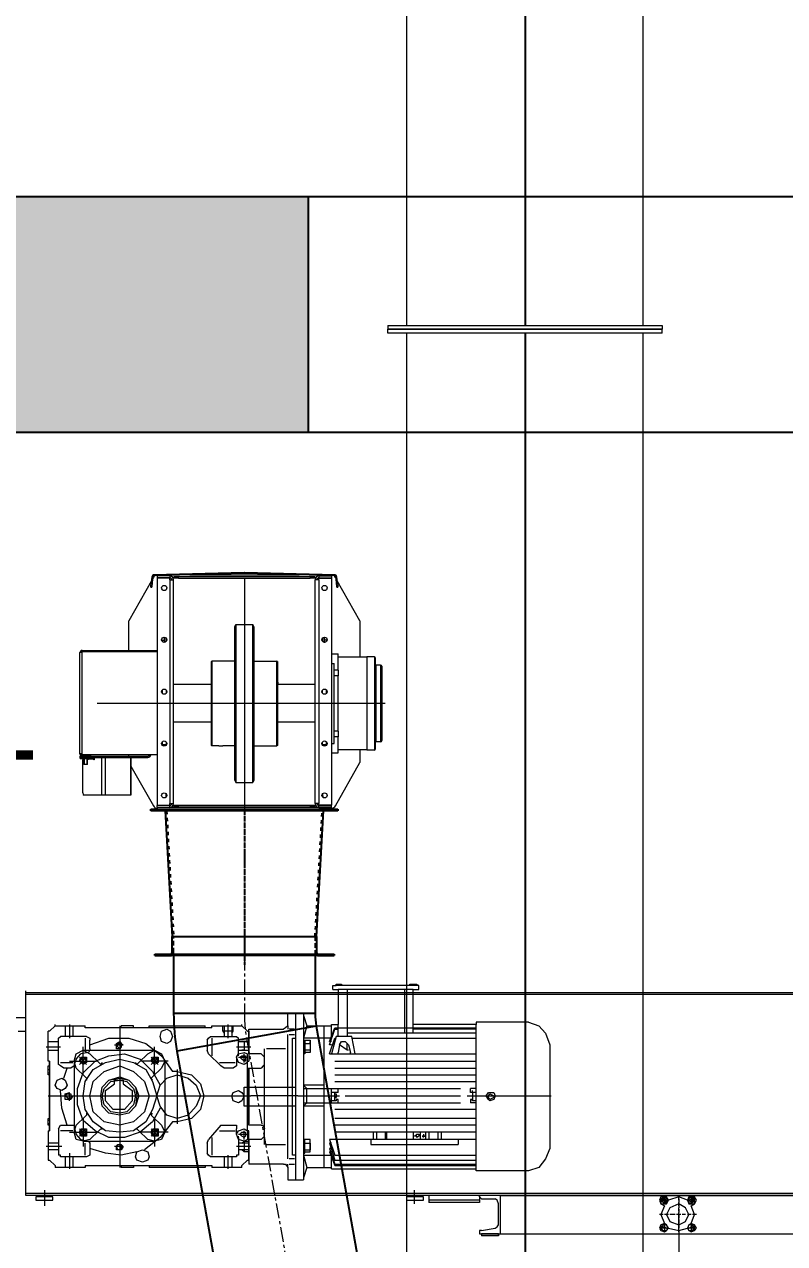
# Model space of a CAD drawing. Header units: millimetres. Extents: x 3220 to 226993, y 817 to 176024.
# Drawn here: x 121603 to 123214, y 133722 to 136309 of the extents above; entities that cross this region are included whole.
import ezdxf

# ---------------------------------------------------------------- set-up
doc = ezdxf.new("R2010")
doc.units = ezdxf.units.MM
for name, pattern in [('AXES', [50.8, 31.75, -6.35, 6.35, -6.35]), ('DASHED', [15, 7, -8]), ('DOT_CENTER', [14, 12, -1, 0, -1]), ('LONG_DASHED', [15, 10, -5])]:
    doc.linetypes.add(name, pattern=pattern)
doc.layers.add('1', color=7, linetype='Continuous')
doc.layers.add('Repère', color=76, linetype='Continuous')
doc.layers.add('Axe', color=1, linetype='AXES', lineweight=9)
doc.layers.add('Gewinde(DIN)', color=160, linetype='Continuous', lineweight=25)
doc.layers.add('Sichtbare Kanten(DIN)', color=7, linetype='Continuous', lineweight=50, true_color=0x3f3f3f)
doc.layers.add('Sichtbare tangentiale Kanten(DIN)', color=7, linetype='Continuous', lineweight=50, true_color=0x3f3f3f)
doc.styles.get("Standard").update_dxf_attribs({"font": 'arial.ttf'})

# ---------------------------------------------------------------- blocks, each defined once
blk = doc.blocks.new('section 4-3')
h = blk.add_hatch()
h.set_pattern_fill('AR-CONC', color=256, scale=3)
h.paths.add_polyline_path([(-250, 0), (-1500, 0), (-1500, -500), (-250, -500)])
h.paths.add_polyline_path([(0, 0), (-250, 0), (-250, -500), (0, -500)])
h.paths.add_polyline_path([(250, 0), (0, 0), (0, -500), (250, -500)])
h.paths.add_polyline_path([(14750, 0), (14750, -500)], flags=17)
h.paths.add_polyline_path([(15000, 0), (14750, 0), (14750, -500), (15000, -500)])
h.paths.add_polyline_path([(15250, 0), (15000, 0), (15000, -500), (15250, -500)])
h.paths.add_polyline_path([(16500, 0), (15250, 0), (15250, -500), (16500, -500)])
h.paths.add_polyline_path([(9250, -500), (9250, 0), (9000, 0), (9000, -500)])
h.paths.add_polyline_path([(1800, -500), (1800, 0), (250, 0), (250, -500)])
h.paths.add_polyline_path([(12600, 0), (12600, -500), (14750, -500), (14750, 0)])
h.paths.add_polyline_path([(11400, -500), (11400, 0), (11050, 0), (11050, -500)])
h.paths.add_polyline_path([(7550, 0), (7550, -500), (9000, -500), (9000, 0)])
for p, q in [((-1500, 0), (16500, 0)), ((-1500, -500), (16500, -500))]:
    blk.add_line(p, q)
at = {"color": 5}
blk.add_lwpolyline([(1800, 0), (1800, -500)], dxfattribs=at)
blk = doc.blocks.new('ligne broyage 2')
at = {"color": 7, "linetype": 'Continuous', "lineweight": 5, "true_color": 0x000007}
for points in [[(3366.2, -3898.5), (3541.2, -3898.5), (3541.2, -3898.5)], [(3377.8, -3907.2), (3366.2, -3907.2), (3366.2, -3898.5)], [(3385, -3898.5), (3385, -3895.6), (3370.5, -3895.6), (3370.5, -3898.5)], [(3541.2, -3898.5), (3541.2, -3895.6), (3529.7, -3895.6), (3529.7, -3898.5)], [(3548.5, -3907.2), (3548.5, -3898.5), (3541.2, -3898.5)], [(-2398.4, -3914.4), (4199.4, -3914.4)], [(-2398.4, -3917.3), (4199.4, -3917.3)], [(3377.8, -3981), (3377.8, -3907.2), (3536.9, -3907.2)], [(3396.6, -3907.2), (3396.6, -3999.8)], [(3518.1, -3907.2), (3518.1, -4007)], [(3548.5, -3907.2), (3536.9, -3907.2), (3536.9, -3981)], [(4199.4, -3914.4), (4199.4, -3910.1)], [(3133.3, -3976.6), (3111.6, -3983.9), (3097.1, -3999.8), (3088.4, -4024.4)], [(3133.3, -3976.6), (3244.7, -3976.6)], [(3244.7, -3976.6), (3244.7, -3981)], [(3244.7, -4292), (3244.7, -3981), (3244.7, -3981)], [(3244.7, -3981), (3377.8, -3981)], [(3377.8, -3999.8), (3377.8, -3981)], [(3551.4, -3981), (3536.9, -3981)], [(3536.9, -4007), (3536.9, -3981)], [(3610.7, -3962.2), (3603.4, -3983.9), (3551.4, -3983.9)], [(3551.4, -3983.9), (3551.4, -3981)], [(3610.7, -3957.8), (3610.7, -3962.2)], [(3626.6, -3957.8), (3610.7, -3957.8)], [(3610.7, -3962.2), (3610.7, -4306.5)], [(3626.6, -4310.8), (3626.6, -3957.8)], [(3643.9, -3983.9), (3643.9, -3957.8), (3626.6, -3957.8)], [(3740.9, -3983.9), (3740.9, -3981)], [(3771.2, -3981), (3771.2, -4009.9)], [(4106.8, -3981), (4106.8, -4009.9)], [(4137.2, -3983.9), (4137.2, -3981)], [(4229.8, -3966.5), (4199.4, -3966.5)], [(3377.8, -3988.2), (3244.7, -3988.2)], [(3244.7, -3991.1), (3377.8, -3991.1), (3377.8, -3991.1)], [(3244.7, -3999.8), (3518.1, -3999.8)], [(3536.9, -3988.2), (3377.8, -3988.2)], [(3500.7, -4043.2), (3508, -4007), (3541.2, -4007), (3551.4, -4043.2)], [(3555.7, -4017.2), (3544.1, -3988.2), (3536.9, -3988.2)], [(3555.7, -4024.4), (3544.1, -3991.1), (3536.9, -3991.1)], [(3551.4, -4007), (3551.4, -3983.9)], [(3567.3, -3983.9), (3567.3, -4284.8)], [(3603.4, -3983.9), (3610.7, -4009.9)], [(3629.5, -3991.1), (3641, -3991.1)], [(3641, -4002.7), (3629.5, -4002.7)], [(3643.9, -3983.9), (3643.9, -3991.1)], [(3643.9, -3983.9), (3648.3, -3988.2), (3652.6, -3991.1)], [(3643.9, -4266), (3643.9, -4002.7)], [(3726.4, -3991.1), (3652.6, -3991.1)], [(3700.4, -4043.2), (3726.4, -4043.2), (3726.4, -3991.1)], [(3729.3, -3995.5), (3726.4, -3995.5)], [(3726.4, -3995.5), (3726.4, -4059.1)], [(3740.9, -3983.9), (3729.3, -3995.5)], [(3804.5, -3983.9), (3740.9, -3983.9)], [(3752.4, -4007), (3748.1, -4009.9), (3748.1, -4009.9)], [(3807.4, -4007), (3752.4, -4007)], [(3762.6, -3999.8), (3759.7, -3995.5), (3759.7, -3983.9)], [(3759.7, -3995.5), (3781.4, -3995.5), (3778.5, -3999.8)], [(3762.6, -3983.9), (3762.6, -4007)], [(3778.5, -3983.9), (3778.5, -4007)], [(3781.4, -3995.5), (3781.4, -3983.9), (3781.4, -3983.9)], [(3804.5, -3988.2), (3804.5, -3983.9)], [(3804.5, -3988.2), (3819, -3988.2)], [(3814.6, -4014.3), (3811.7, -4009.9), (3807.4, -4007)], [(3819, -3988.2), (3819, -3983.9)], [(3937.6, -3983.9), (3819, -3983.9)], [(3819, -3988.2), (4073.6, -3988.2), (4073.6, -3988.2)], [(3937.6, -3988.2), (3937.6, -3983.9)], [(3970.9, -3988.2), (3970.9, -3983.9)], [(3970.9, -3983.9), (3996.9, -3983.9)], [(3996.9, -3988.2), (3996.9, -3983.9)], [(3999.8, -3983.9), (3999.8, -4284.8)], [(4070.7, -4007), (4063.4, -4009.9), (4063.4, -4014.3)], [(4070.7, -4007), (4125.6, -4007)], [(4073.6, -3988.2), (4073.6, -3983.9)], [(4137.2, -3983.9), (4073.6, -3983.9)], [(4099.6, -3983.9), (4099.6, -4007)], [(4115.5, -3983.9), (4115.5, -4007)], [(4130, -4009.9), (4125.6, -4007), (4125.6, -4007)], [(4148.8, -3995.5), (4137.2, -3983.9)], [(4148.8, -3995.5), (4151.7, -3995.5)], [(4151.7, -4059.1), (4151.7, -3995.5)], [(4215.3, -3995.5), (4199.4, -3995.5)], [(3088.4, -4024.4), (3088.4, -4244.3)], [(3508, -4009.9), (3244.7, -4009.9)], [(3515.2, -4024.4), (3510.8, -4040.3)], [(3534, -4024.4), (3529.7, -4017.2), (3522.4, -4017.2), (3515.2, -4024.4)], [(3515.2, -4036), (3518.1, -4036), (3534, -4024.4)], [(3518.1, -4036), (3518.1, -4021.5)], [(3534, -4024.4), (3536.9, -4040.3)], [(3544.1, -4009.9), (3541.2, -4009.9)], [(3555.7, -4043.2), (3544.1, -4009.9)], [(3551.4, -4009.9), (3567.3, -4009.9)], [(3551.4, -4017.2), (3555.7, -4017.2)], [(3551.4, -4024.4), (3555.7, -4024.4)], [(3567.3, -4009.9), (3610.7, -4009.9)], [(3607.8, -4014.3), (3596.2, -4014.3), (3596.2, -4040.3), (3607.8, -4040.3)], [(3596.2, -4021.5), (3596.2, -4017.2)], [(3596.2, -4021.5), (3596.2, -4017.2), (3596.2, -4017.2)], [(3607.8, -4021.5), (3596.2, -4021.5), (3596.2, -4033.1)], [(3596.2, -4033.1), (3596.2, -4036), (3596.2, -4036)], [(3610.7, -4014.3), (3607.8, -4014.3), (3607.8, -4043.2), (3610.7, -4043.2)], [(3626.6, -4258.7), (3633.8, -4258.7), (3633.8, -4009.9), (3626.6, -4009.9)], [(3648.3, -4033.1), (3688.8, -4033.1)], [(3693.1, -4235.6), (3693.1, -4033.1)], [(3752.4, -4028.7), (3722.1, -4028.7)], [(3726.4, -4017.2), (3740.9, -4017.2), (3740.9, -4017.2)], [(3736.5, -4017.2), (3736.5, -4036), (3726.4, -4036)], [(3748.1, -4017.2), (3726.4, -4017.2)], [(3748.1, -4047.5), (3748.1, -4009.9)], [(3804.5, -4009.9), (3804.5, -4047.5)], [(3814.6, -4014.3), (3814.6, -4036)], [(4063.4, -4024.4), (4022.9, -4009.9), (3981, -4009.9), (3944.8, -4021.5), (3911.6, -4047.5), (3888.4, -4080.8)], [(3926, -4088), (3926, -4028.7)], [(3999.8, -4033.1), (4007, -4033.1), (4007, -4021.5), (3999.8, -4017.2), (3996.9, -4021.5), (3992.6, -4024.4)], [(4011.4, -4024.4), (3992.6, -4024.4)], [(3999.8, -4024.4), (3999.8, -4239.9)], [(4063.4, -4033.1), (4063.4, -4014.3)], [(4063.4, -4033.1), (4063.4, -4036), (4066.3, -4040.3)], [(4073.6, -4009.9), (4073.6, -4036)], [(4077.9, -4088), (4077.9, -4028.7)], [(4156, -4028.7), (4125.6, -4028.7)], [(4130, -4066.3), (4130, -4009.9)], [(4151.7, -4017.2), (4130, -4017.2)], [(3555.7, -4043.2), (3244.7, -4043.2)], [(3544.1, -4059.1), (3244.7, -4059.1)], [(3510.8, -4043.2), (3510.8, -4040.3)], [(3536.9, -4043.2), (3536.9, -4040.3)], [(3596.2, -4036), (3607.8, -4036), (3607.8, -4036)], [(3700.4, -4043.2), (3696, -4047.5), (3693.1, -4050.4)], [(3748.1, -4036), (3726.4, -4036)], [(3729.3, -4059.1), (3726.4, -4059.1)], [(3729.3, -4062), (3736.5, -4066.3), (3748.1, -4062), (3752.4, -4050.4), (3748.1, -4043.2), (3736.5, -4040.3), (3729.3, -4043.2)], [(3729.3, -4059.1), (3729.3, -4043.2)], [(3748.1, -4050.4), (3729.3, -4050.4)], [(3729.3, -4192.2), (3729.3, -4059.1), (3729.3, -4059.1)], [(3745.2, -4050.4), (3740.9, -4047.5), (3733.6, -4047.5), (3733.6, -4059.1), (3736.5, -4059.1)], [(3736.5, -4036), (3740.9, -4036)], [(3736.5, -4062), (3736.5, -4043.2)], [(3752.4, -4050.4), (3752.4, -4066.3)], [(3785.7, -4069.2), (3811.7, -4043.2)], [(3811.7, -4043.2), (3814.6, -4036)], [(3897.1, -4059.1), (3956.4, -4059.1)], [(3940.5, -4043.2), (3926, -4036), (3911.6, -4043.2), (3904.3, -4059.1), (3911.6, -4073.6)], [(3904.3, -4059.1), (3904.3, -4209.5)], [(3914.4, -4158.9), (3930.4, -4187.8), (3956.4, -4209.5), (3989.7, -4221.1), (4022.9, -4221.1), (4051.9, -4206.7), (4077.9, -4185), (4089.5, -4151.7), (4089.5, -4117), (4077.9, -4083.7), (4051.9, -4059.1), (4022.9, -4047.5), (3989.7, -4043.2), (3956.4, -4054.8), (3930.4, -4080.8), (3914.4, -4109.7)], [(3933.3, -4066.3), (3918.8, -4050.4)], [(3933.3, -4050.4), (3918.8, -4066.3)], [(3930.4, -4062), (3933.3, -4059.1), (3930.4, -4054.8), (3926, -4050.4), (3918.8, -4054.8), (3918.8, -4062)], [(4077.9, -4036), (3926, -4036)], [(3940.5, -4043.2), (3959.3, -4062), (3959.3, -4062)], [(4063.4, -4043.2), (4044.6, -4062), (4044.6, -4062)], [(4106.8, -4059.1), (4049, -4059.1)], [(4092.4, -4073.6), (4096.7, -4059.1), (4092.4, -4043.2), (4077.9, -4036), (4063.4, -4043.2)], [(4066.3, -4040.3), (4082.2, -4043.2)], [(4070.7, -4066.3), (4085.1, -4050.4)], [(4085.1, -4066.3), (4070.7, -4050.4)], [(4073.6, -4062), (4077.9, -4066.3), (4082.2, -4062), (4085.1, -4059.1), (4082.2, -4054.8), (4077.9, -4050.4), (4073.6, -4054.8)], [(4092.4, -4054.8), (4082.2, -4043.2), (4082.2, -4043.2)], [(4092.4, -4054.8), (4096.7, -4066.3)], [(4096.7, -4059.1), (4096.7, -4209.5)], [(4151.7, -4036), (4130, -4036)], [(4148.8, -4069.2), (4148.8, -4059.1)], [(4148.8, -4059.1), (4151.7, -4059.1)], [(4148.8, -4059.1), (4148.8, -4206.7)], [(3544.1, -4073.6), (3244.7, -4073.6)], [(3693.1, -4066.3), (3696, -4069.2), (3700.4, -4073.6)], [(3726.4, -4073.6), (3700.4, -4073.6)], [(3729.3, -4073.6), (3726.4, -4073.6)], [(3726.4, -4073.6), (3726.4, -4192.2)], [(3726.4, -4195.1), (3726.4, -4073.6)], [(3752.4, -4066.3), (3752.4, -4069.2), (3759.7, -4073.6)], [(3788.6, -4062), (3755.3, -4062)], [(3759.7, -4073.6), (3778.5, -4073.6)], [(3778.5, -4073.6), (3785.7, -4069.2)], [(3878.3, -4080.8), (3847.9, -4088), (3829.1, -4106.8), (3821.9, -4132.9), (3829.1, -4161.8), (3847.9, -4180.6), (3878.3, -4187.8)], [(3878.3, -4076.5), (3878.3, -4192.2)], [(3878.3, -4080.8), (3888.4, -4080.8)], [(3930.4, -4099.6), (3933.3, -4095.3), (3930.4, -4092.4), (3911.6, -4073.6)], [(3959.3, -4062), (3963.6, -4066.3), (3966.5, -4062)], [(4037.4, -4062), (4040.3, -4066.3), (4044.6, -4062)], [(4092.4, -4073.6), (4073.6, -4092.4), (4070.7, -4095.3), (4070.7, -4099.6)], [(4096.7, -4066.3), (4096.7, -4069.2), (4103.9, -4073.6)], [(4125.6, -4062), (4099.6, -4062)], [(4103.9, -4073.6), (4118.4, -4073.6)], [(4118.4, -4095.3), (4111.2, -4073.6), (4111.2, -4073.6)], [(4118.4, -4073.6), (4125.6, -4069.2), (4130, -4066.3)], [(4151.7, -4069.2), (4148.8, -4069.2)], [(4151.7, -4076.5), (4148.8, -4076.5)], [(4151.7, -4083.7), (4148.8, -4083.7)], [(4151.7, -4088), (4151.7, -4069.2)], [(3544.1, -4088), (3244.7, -4088)], [(3544.1, -4102.5), (3244.7, -4102.5)], [(3567.3, -4109.7), (3610.7, -4109.7)], [(3603.4, -4117), (3610.7, -4109.7)], [(3992.6, -4106.8), (3973.8, -4121.3), (3973.8, -4143), (3989.7, -4161.8), (4014.3, -4161.8), (4030.2, -4143), (4030.2, -4121.3), (4011.4, -4106.8)], [(4011.4, -4106.8), (4011.4, -4099.6), (3992.6, -4099.6), (3992.6, -4106.8)], [(4151.7, -4195.1), (4151.7, -4180.6), (4148.8, -4180.6), (4148.8, -4088), (4151.7, -4088)], [(3263.5, -4132.9), (3085.6, -4132.9)], [(3244.7, -4117), (3256.3, -4117)], [(3244.7, -4125.6), (3251.9, -4125.6), (3251.9, -4143)], [(3251.9, -4125.6), (3251.9, -4121.3)], [(3251.9, -4125.6), (3256.3, -4125.6)], [(3256.3, -4125.6), (3256.3, -4117)], [(3610.7, -4117), (3277.9, -4117)], [(3522.4, -4132.9), (3277.9, -4132.9)], [(3622.2, -4132.9), (3534, -4132.9)], [(3536.9, -4125.6), (3536.9, -4117)], [(3536.9, -4125.6), (3541.2, -4125.6), (3541.2, -4125.6)], [(3541.2, -4125.6), (3551.4, -4125.6)], [(3544.1, -4128.5), (3541.2, -4128.5), (3541.2, -4135.8)], [(3544.1, -4128.5), (3541.2, -4128.5)], [(3541.2, -4135.8), (3544.1, -4135.8)], [(3544.1, -4135.8), (3541.2, -4135.8)], [(3544.1, -4143), (3544.1, -4125.6)], [(3551.4, -4147.3), (3551.4, -4117)], [(3603.4, -4147.3), (3603.4, -4117)], [(3622.2, -4132.9), (3722.1, -4132.9), (3722.1, -4132.9)], [(3626.6, -4154.6), (3736.5, -4154.6), (3736.5, -4114.1)], [(3736.5, -4114.1), (3626.6, -4114.1)], [(4151.7, -4132.9), (3722.1, -4132.9)], [(4106.8, -4132.9), (3892.7, -4132.9)], [(4099.6, -4132.9), (4103.9, -4140.1), (4115.5, -4140.1), (4115.5, -4128.5), (4106.8, -4125.6)], [(4106.8, -4143), (4106.8, -4125.6)], [(4111.2, -4195.1), (4122.8, -4158.9), (4125.6, -4121.3)], [(3244.7, -4143), (3251.9, -4143)], [(3244.7, -4147.3), (3256.3, -4147.3)], [(3244.7, -4161.8), (3544.1, -4161.8)], [(3251.9, -4143), (3251.9, -4140.1)], [(3251.9, -4140.1), (3256.3, -4140.1)], [(3256.3, -4140.1), (3256.3, -4147.3)], [(3610.7, -4147.3), (3277.9, -4147.3)], [(3536.9, -4147.3), (3536.9, -4140.1), (3541.2, -4140.1)], [(3541.2, -4140.1), (3541.2, -4143), (3551.4, -4143)], [(3567.3, -4154.6), (3610.7, -4154.6)], [(3603.4, -4147.3), (3610.7, -4154.6)], [(3244.7, -4180.6), (3544.1, -4180.6)], [(3878.3, -4187.8), (3888.4, -4187.8)], [(3888.4, -4187.8), (3914.4, -4221.1), (3947.7, -4247.2)], [(3911.6, -4195.1), (3930.4, -4176.3), (3933.3, -4173.4), (3930.4, -4169)], [(3926, -4180.6), (3926, -4239.9)], [(4070.7, -4169), (4070.7, -4173.4), (4073.6, -4176.3), (4092.4, -4195.1)], [(4077.9, -4180.6), (4077.9, -4239.9)], [(4148.8, -4185), (4151.7, -4185)], [(3244.7, -4195.1), (3544.1, -4195.1)], [(3244.7, -4209.5), (3544.1, -4209.5)], [(3318.5, -4209.5), (3318.5, -4225.5)], [(3325.7, -4209.5), (3325.7, -4225.5)], [(3344.5, -4209.5), (3344.5, -4225.5)], [(3351.7, -4209.5), (3351.7, -4225.5)], [(3356.1, -4213.9), (3356.1, -4218.2), (3356.1, -4218.2)], [(3363.3, -4209.5), (3363.3, -4225.5)], [(3377.8, -4209.5), (3377.8, -4225.5)], [(3434.2, -4209.5), (3434.2, -4225.5)], [(3437.1, -4209.5), (3437.1, -4225.5)], [(3455.9, -4209.5), (3455.9, -4225.5)], [(3463.1, -4209.5), (3463.1, -4225.5)], [(3700.4, -4195.1), (3696, -4195.1), (3693.1, -4202.3)], [(3700.4, -4195.1), (3726.4, -4195.1)], [(3726.4, -4206.7), (3729.3, -4206.7), (3729.3, -4192.2), (3726.4, -4192.2)], [(3726.4, -4268.9), (3726.4, -4206.7)], [(3729.3, -4225.5), (3736.5, -4228.4), (3748.1, -4225.5), (3752.4, -4213.9), (3748.1, -4206.7), (3736.5, -4202.3), (3729.3, -4206.7)], [(3729.3, -4206.7), (3729.3, -4225.5)], [(3748.1, -4213.9), (3729.3, -4213.9)], [(3736.5, -4209.5), (3733.6, -4209.5), (3733.6, -4218.2), (3736.5, -4221.1), (3740.9, -4218.2), (3745.2, -4213.9)], [(3736.5, -4225.5), (3736.5, -4206.7)], [(3759.7, -4195.1), (3752.4, -4195.1), (3752.4, -4202.3)], [(3752.4, -4213.9), (3752.4, -4202.3)], [(3788.6, -4206.7), (3755.3, -4206.7)], [(3778.5, -4195.1), (3759.7, -4195.1)], [(3785.7, -4195.1), (3778.5, -4195.1)], [(3785.7, -4195.1), (3811.7, -4225.5)], [(3897.1, -4209.5), (3956.4, -4209.5)], [(3911.6, -4195.1), (3904.3, -4209.5), (3911.6, -4225.5), (3926, -4228.4), (3940.5, -4225.5)], [(3918.8, -4218.2), (3933.3, -4202.3)], [(3918.8, -4202.3), (3933.3, -4218.2)], [(3930.4, -4206.7), (3926, -4202.3), (3918.8, -4206.7), (3918.8, -4213.9), (3926, -4218.2), (3930.4, -4213.9)], [(3940.5, -4225.5), (3959.3, -4206.7), (3959.3, -4206.7)], [(3966.5, -4202.3), (3963.6, -4202.3), (3959.3, -4206.7)], [(4044.6, -4206.7), (4040.3, -4202.3), (4037.4, -4202.3)], [(4063.4, -4225.5), (4044.6, -4206.7), (4044.6, -4206.7)], [(4106.8, -4209.5), (4049, -4209.5)], [(4063.4, -4225.5), (4077.9, -4228.4), (4092.4, -4225.5), (4096.7, -4209.5), (4092.4, -4195.1)], [(4070.7, -4202.3), (4085.1, -4218.2)], [(4070.7, -4218.2), (4085.1, -4202.3)], [(4073.6, -4206.7), (4070.7, -4209.5), (4073.6, -4213.9), (4077.9, -4218.2), (4082.2, -4213.9), (4085.1, -4209.5), (4082.2, -4206.7)], [(4082.2, -4225.5), (4092.4, -4213.9), (4092.4, -4213.9)], [(4096.7, -4199.4), (4092.4, -4213.9)], [(4103.9, -4195.1), (4096.7, -4195.1), (4096.7, -4199.4)], [(4099.6, -4206.7), (4125.6, -4206.7)], [(4118.4, -4195.1), (4103.9, -4195.1)], [(4130, -4202.3), (4125.6, -4195.1), (4118.4, -4195.1)], [(4130, -4202.3), (4130, -4258.7)], [(4148.8, -4192.2), (4151.7, -4192.2)], [(4148.8, -4195.1), (4151.7, -4195.1)], [(4148.8, -4206.7), (4148.8, -4195.1)], [(4151.7, -4206.7), (4148.8, -4206.7)], [(4151.7, -4206.7), (4151.7, -4268.9)], [(3244.7, -4225.5), (3555.7, -4225.5)], [(3555.7, -4225.5), (3544.1, -4258.7), (3244.7, -4258.7)], [(3551.4, -4232.7), (3555.7, -4232.7), (3544.1, -4268.9), (3244.7, -4268.9)], [(3282.3, -4225.5), (3282.3, -4235.6)], [(3467.5, -4225.5), (3467.5, -4235.6), (3282.3, -4235.6)], [(3356.1, -4221.1), (3356.1, -4218.2), (3356.1, -4218.2)], [(3607.8, -4251.5), (3596.2, -4251.5), (3596.2, -4225.5), (3607.8, -4225.5)], [(3596.2, -4232.7), (3596.2, -4228.4), (3596.2, -4228.4)], [(3607.8, -4232.7), (3596.2, -4232.7)], [(3596.2, -4232.7), (3596.2, -4247.2), (3596.2, -4247.2)], [(3596.2, -4244.3), (3596.2, -4239.9)], [(3610.7, -4254.4), (3607.8, -4254.4), (3607.8, -4225.5), (3610.7, -4225.5)], [(3688.8, -4235.6), (3648.3, -4235.6)], [(3693.1, -4218.2), (3696, -4221.1), (3700.4, -4225.5)], [(3700.4, -4225.5), (3726.4, -4225.5), (3726.4, -4277.5)], [(3722.1, -4239.9), (3752.4, -4239.9)], [(3740.9, -4232.7), (3736.5, -4228.4), (3726.4, -4228.4)], [(3726.4, -4232.7), (3748.1, -4232.7)], [(3736.5, -4228.4), (3736.5, -4251.5), (3740.9, -4247.2)], [(3748.1, -4221.1), (3748.1, -4218.2), (3748.1, -4218.2)], [(3748.1, -4221.1), (3748.1, -4258.7)], [(3804.5, -4221.1), (3804.5, -4258.7)], [(3814.6, -4232.7), (3811.7, -4225.5)], [(3814.6, -4232.7), (3814.6, -4254.4)], [(4077.9, -4228.4), (3926, -4228.4)], [(3999.8, -4235.6), (3996.9, -4235.6), (3992.6, -4239.9), (3996.9, -4247.2), (4007, -4247.2), (4007, -4239.9)], [(3992.6, -4239.9), (4011.4, -4239.9)], [(4066.3, -4228.4), (4063.4, -4232.7), (4063.4, -4235.6)], [(4063.4, -4235.6), (4063.4, -4254.4)], [(4082.2, -4225.5), (4066.3, -4228.4)], [(4073.6, -4258.7), (4073.6, -4232.7)], [(4122.8, -4239.9), (4156, -4239.9)], [(4130, -4232.7), (4151.7, -4232.7)], [(3088.4, -4244.3), (3097.1, -4266), (3111.6, -4284.8), (3133.3, -4292)], [(3551.4, -4244.3), (3555.7, -4244.3), (3544.1, -4277.5), (3244.7, -4277.5)], [(3551.4, -4251.5), (3555.7, -4251.5), (3544.1, -4280.4), (3244.7, -4280.4)], [(3610.7, -4258.7), (3551.4, -4258.7), (3551.4, -4258.7)], [(3551.4, -4284.8), (3551.4, -4261.6)], [(3607.8, -4247.2), (3596.2, -4247.2)], [(3610.7, -4258.7), (3603.4, -4284.8), (3610.7, -4306.5)], [(3629.5, -4266), (3641, -4266)], [(3726.4, -4247.2), (3748.1, -4247.2)], [(3726.4, -4251.5), (3736.5, -4251.5), (3736.5, -4251.5)], [(3748.1, -4258.7), (3752.4, -4258.7), (3752.4, -4261.6)], [(3752.4, -4261.6), (3807.4, -4261.6)], [(3762.6, -4261.6), (3762.6, -4284.8)], [(3771.2, -4258.7), (3771.2, -4287.7)], [(3778.5, -4261.6), (3778.5, -4284.8)], [(3807.4, -4261.6), (3811.7, -4258.7), (3814.6, -4254.4)], [(3963.6, -4251.5), (3996.9, -4258.7), (4030.2, -4254.4), (4063.4, -4244.3)], [(4063.4, -4254.4), (4063.4, -4258.7), (4070.7, -4261.6)], [(4070.7, -4261.6), (4125.6, -4261.6)], [(4099.6, -4261.6), (4099.6, -4284.8)], [(4106.8, -4254.4), (4106.8, -4287.7)], [(4115.5, -4261.6), (4115.5, -4284.8)], [(4125.6, -4261.6), (4125.6, -4258.7), (4130, -4258.7)], [(4130, -4247.2), (4151.7, -4247.2)], [(3133.3, -4292), (3244.7, -4292)], [(3551.4, -4287.7), (3244.7, -4287.7), (3244.7, -4287.7)], [(3603.4, -4284.8), (3551.4, -4284.8), (3551.4, -4284.8)], [(3551.4, -4287.7), (3551.4, -4284.8)], [(3643.9, -4284.8), (3643.9, -4310.8), (3626.6, -4310.8)], [(3641, -4277.5), (3629.5, -4277.5)], [(3643.9, -4284.8), (3643.9, -4277.5)], [(3652.6, -4277.5), (3648.3, -4277.5), (3643.9, -4284.8)], [(3652.6, -4277.5), (3726.4, -4277.5)], [(3729.3, -4268.9), (3726.4, -4268.9)], [(3729.3, -4268.9), (3740.9, -4280.4)], [(3740.9, -4284.8), (3740.9, -4280.4)], [(3740.9, -4284.8), (3804.5, -4284.8)], [(3804.5, -4280.4), (3804.5, -4284.8)], [(3996.9, -4280.4), (3804.5, -4280.4), (3804.5, -4280.4)], [(3819, -4280.4), (3819, -4284.8)], [(3819, -4284.8), (3937.6, -4284.8)], [(3937.6, -4280.4), (3937.6, -4284.8)], [(3970.9, -4280.4), (3970.9, -4284.8)], [(3970.9, -4284.8), (3996.9, -4284.8)], [(3996.9, -4280.4), (3996.9, -4284.8)], [(4073.6, -4280.4), (3996.9, -4280.4)], [(4073.6, -4280.4), (4073.6, -4284.8)], [(4073.6, -4284.8), (4137.2, -4284.8)], [(4137.2, -4280.4), (4148.8, -4268.9)], [(4137.2, -4280.4), (4137.2, -4284.8)], [(4151.7, -4268.9), (4148.8, -4268.9)], [(3610.7, -4306.5), (3610.7, -4310.8)], [(3626.6, -4310.8), (3610.7, -4310.8)], [(-2398.4, -4339.7), (4199.4, -4339.7)], [(-2398.4, -4344.1), (4199.4, -4344.1)], [(3192.6, -4344.1), (2440.4, -4344.1), (2440.4, -4344.1)], [(3237.4, -4425.1), (3192.6, -4425.1), (3192.6, -4344.1)], [(3192.6, -4344.1), (3237.4, -4344.1), (3237.4, -4344.1)], [(3237.4, -4347), (3237.4, -4344.1)], [(2789, -4365.8), (2781.8, -4361.4), (2777.4, -4354.2), (2781.8, -4347), (2793.3, -4347), (2796.2, -4354.2)], [(2796.2, -4413.5), (2793.3, -4417.9), (2789, -4420.7), (2781.8, -4417.9), (2777.4, -4413.5), (2781.8, -4406.3), (2789, -4403.4), (2781.8, -4384.6), (2789, -4365.8)], [(2781.8, -4354.2), (2796.2, -4354.2)], [(2789, -4347), (2789, -4361.4)], [(2789, -4347), (2789, -4361.4)], [(2796.2, -4354.2), (2815, -4347), (2836.7, -4354.2)], [(2852.7, -4354.2), (2836.7, -4354.2), (2841.1, -4347), (2852.7, -4347), (2855.5, -4354.2), (2852.7, -4361.4), (2845.4, -4365.8)], [(2845.4, -4347), (2845.4, -4361.4)], [(2845.4, -4347), (2845.4, -4361.4)], [(2845.4, -4365.8), (2852.7, -4384.6), (2845.4, -4403.4)], [(3196.9, -4361.4), (3199.8, -4354.2), (3204.2, -4351.3)], [(3233.1, -4417.9), (3204.2, -4413.5), (3199.8, -4410.6), (3196.9, -4406.3), (3196.9, -4361.4)], [(3233.1, -4351.3), (3204.2, -4351.3)], [(3237.4, -4347), (3233.1, -4351.3), (3233.1, -4351.3)], [(3237.4, -4354.2), (3344.5, -4354.2)], [(3237.4, -4358.5), (3344.5, -4358.5)], [(2781.8, -4413.5), (2796.2, -4413.5)], [(2789, -4403.4), (2789, -4417.9)], [(2836.7, -4413.5), (2815, -4417.9), (2796.2, -4413.5)], [(2845.4, -4403.4), (2852.7, -4406.3), (2855.5, -4413.5), (2852.7, -4417.9), (2845.4, -4420.7), (2841.1, -4417.9), (2836.7, -4413.5)], [(2836.7, -4413.5), (2852.7, -4413.5)], [(2845.4, -4403.4), (2845.4, -4417.9)], [(3233.1, -4417.9), (3237.4, -4417.9), (3237.4, -4425.1)], [(3192.6, -4425.1), (2440.4, -4425.1), (2440.4, -4425.1)], [(3196.9, -4425.1), (3196.9, -4429.4), (3233.1, -4429.4)], [(3196.9, -4429.4), (3196.9, -4425.1), (3233.1, -4425.1), (3233.1, -4429.4)]]:
    blk.add_lwpolyline(points, dxfattribs=at)
at = {"color": 7, "linetype": 'Continuous', "lineweight": 15, "true_color": 0x000007}
for points in [[(4199.4, -4344.1), (4199.4, -3914.4), (4199.4, -3914.4)], [(3237.4, -4344.1), (3237.4, -4358.5)], [(3344.5, -4344.1), (3344.5, -4358.5)]]:
    blk.add_lwpolyline(points, dxfattribs=at)
at = {"color": 7, "linetype": 'Continuous', "lineweight": 5, "true_color": 0x000007}
for points in [[(3914.4, -4007), (3911.6, -3995.5), (3900, -3991.1), (3892.7, -3995.5), (3888.4, -4007), (3892.7, -4017.2), (3900, -4021.5), (3911.6, -4017.2)], [(4007, -4024.4), (4004.1, -4021.5), (3996.9, -4021.5), (3996.9, -4028.7), (3999.8, -4033.1), (4004.1, -4028.7)], [(3745.2, -4050.4), (3740.9, -4050.4), (3736.5, -4047.5), (3733.6, -4050.4), (3733.6, -4054.8), (3736.5, -4059.1), (3740.9, -4054.8)], [(3933.3, -4059.1), (3930.4, -4050.4), (3918.8, -4050.4), (3918.8, -4062), (3926, -4066.3), (3930.4, -4062)], [(3930.4, -4059.1), (3930.4, -4054.8), (3926, -4050.4), (3921.7, -4054.8), (3918.8, -4059.1), (3921.7, -4062), (3930.4, -4062)], [(4077.9, -4132.9), (4073.6, -4102.5), (4056.2, -4076.5), (4030.2, -4062), (3999.8, -4054.8), (3970.9, -4062), (3944.8, -4076.5), (3930.4, -4102.5), (3921.7, -4132.9), (3930.4, -4161.8), (3944.8, -4187.8), (3970.9, -4206.7), (3999.8, -4209.5), (4030.2, -4206.7), (4056.2, -4187.8), (4073.6, -4161.8)], [(4085.1, -4059.1), (4082.2, -4050.4), (4070.7, -4050.4), (4070.7, -4062), (4077.9, -4066.3), (4082.2, -4062)], [(4082.2, -4059.1), (4082.2, -4054.8), (4077.9, -4050.4), (4073.6, -4054.8), (4070.7, -4059.1), (4073.6, -4062), (4082.2, -4062)], [(4063.4, -4132.9), (4056.2, -4102.5), (4033.1, -4080.8), (3999.8, -4069.2), (3970.9, -4080.8), (3947.7, -4102.5), (3937.6, -4132.9), (3947.7, -4166.2), (3970.9, -4187.8), (3999.8, -4195.1), (4033.1, -4187.8), (4056.2, -4166.2)], [(3921.7, -4132.9), (3914.4, -4109.7), (3900, -4095.3), (3878.3, -4088), (3855.1, -4095.3), (3837.8, -4109.7), (3829.1, -4132.9), (3837.8, -4154.6), (3855.1, -4173.4), (3878.3, -4180.6), (3900, -4173.4), (3914.4, -4154.6)], [(4040.3, -4132.9), (4037.4, -4114.1), (4022.9, -4099.6), (3999.8, -4092.4), (3981, -4099.6), (3966.5, -4114.1), (3959.3, -4132.9), (3966.5, -4154.6), (3981, -4169), (3999.8, -4173.4), (4022.9, -4169), (4037.4, -4154.6)], [(4040.3, -4132.9), (4037.4, -4114.1), (4022.9, -4099.6), (3999.8, -4095.3), (3981, -4099.6), (3966.5, -4114.1), (3963.6, -4132.9), (3966.5, -4154.6), (3981, -4169), (3999.8, -4173.4), (4022.9, -4169), (4037.4, -4154.6)], [(4037.4, -4132.9), (4033.1, -4117), (4018.6, -4102.5), (3999.8, -4099.6), (3985.3, -4102.5), (3970.9, -4117), (3966.5, -4132.9), (3970.9, -4151.7), (3985.3, -4166.2), (3999.8, -4169), (4018.6, -4166.2), (4033.1, -4151.7)], [(4137.2, -4109.7), (4132.9, -4099.6), (4122.8, -4095.3), (4115.5, -4099.6), (4111.2, -4109.7), (4115.5, -4117), (4122.8, -4121.3), (4132.9, -4117)], [(3223, -4132.9), (3218.6, -4125.6), (3207.1, -4125.6), (3204.2, -4132.9), (3207.1, -4140.1), (3215.7, -4143), (3218.6, -4140.1)], [(3215.7, -4140.1), (3218.6, -4135.8), (3218.6, -4132.9), (3215.7, -4128.5), (3207.1, -4132.9), (3207.1, -4135.8)], [(3762.6, -4132.9), (3759.7, -4125.6), (3748.1, -4121.3), (3740.9, -4125.6), (3736.5, -4132.9), (3740.9, -4143), (3748.1, -4147.3), (3759.7, -4143)], [(4115.5, -4132.9), (4111.2, -4128.5), (4103.9, -4128.5), (4103.9, -4135.8), (4106.8, -4140.1), (4111.2, -4135.8)], [(3374.9, -4218.2), (3370.5, -4213.9), (3366.2, -4213.9), (3366.2, -4218.2), (3370.5, -4221.1), (3370.5, -4218.2)], [(3745.2, -4213.9), (3740.9, -4209.5), (3733.6, -4209.5), (3733.6, -4218.2), (3736.5, -4221.1), (3740.9, -4218.2)], [(3933.3, -4209.5), (3930.4, -4202.3), (3918.8, -4202.3), (3918.8, -4218.2), (3930.4, -4218.2)], [(3930.4, -4209.5), (3930.4, -4206.7), (3926, -4202.3), (3921.7, -4206.7), (3918.8, -4209.5), (3921.7, -4213.9), (3930.4, -4213.9)], [(4085.1, -4209.5), (4082.2, -4202.3), (4070.7, -4202.3), (4070.7, -4218.2), (4082.2, -4218.2)], [(4082.2, -4209.5), (4082.2, -4206.7), (4077.9, -4202.3), (4073.6, -4206.7), (4070.7, -4209.5), (4073.6, -4213.9), (4082.2, -4213.9)], [(3351.7, -4218.2), (3359, -4218.2)], [(4007, -4239.9), (4004.1, -4235.6), (3996.9, -4235.6), (3996.9, -4247.2), (4004.1, -4247.2)], [(3966.5, -4261.6), (3963.6, -4251.5), (3952.1, -4247.2), (3940.5, -4251.5), (3937.6, -4261.6), (3940.5, -4268.9), (3952.1, -4273.2), (3963.6, -4268.9)], [(2781.8, -4354.2), (2781.8, -4351.3), (2789, -4347), (2793.3, -4351.3), (2796.2, -4354.2), (2793.3, -4361.4), (2781.8, -4361.4), (2781.8, -4354.2), (2786.1, -4351.3), (2789, -4347), (2793.3, -4351.3), (2796.2, -4354.2), (2793.3, -4358.5), (2789, -4361.4), (2786.1, -4358.5)], [(2786.1, -4354.2), (2786.1, -4358.5), (2789, -4358.5), (2793.3, -4354.2), (2789, -4351.3), (2786.1, -4351.3)], [(2793.3, -4384.6), (2800.6, -4370.1), (2815, -4361.4), (2833.8, -4370.1), (2841.1, -4384.6), (2833.8, -4399), (2815, -4406.3), (2800.6, -4399)], [(2836.7, -4354.2), (2841.1, -4351.3), (2845.4, -4347), (2848.3, -4351.3), (2852.7, -4354.2), (2848.3, -4358.5), (2845.4, -4361.4), (2841.1, -4358.5), (2836.7, -4354.2), (2841.1, -4351.3), (2845.4, -4347), (2852.7, -4351.3), (2852.7, -4361.4), (2841.1, -4361.4)], [(2841.1, -4354.2), (2845.4, -4358.5), (2848.3, -4358.5), (2848.3, -4351.3), (2845.4, -4351.3)], [(3356.1, -4354.2), (3356.1, -4347), (3392.2, -4347), (3392.2, -4354.2)], [(4141.6, -4354.2), (4141.6, -4347), (4177.7, -4347), (4177.7, -4354.2)], [(2781.8, -4413.5), (2786.1, -4406.3), (2793.3, -4406.3), (2796.2, -4413.5), (2793.3, -4417.9), (2786.1, -4417.9), (2781.8, -4413.5), (2781.8, -4406.3), (2789, -4403.4), (2793.3, -4406.3), (2796.2, -4413.5), (2793.3, -4417.9), (2789, -4420.7), (2781.8, -4417.9)], [(2786.1, -4413.5), (2793.3, -4413.5), (2789, -4410.6), (2786.1, -4410.6)], [(2836.7, -4413.5), (2841.1, -4406.3), (2848.3, -4406.3), (2852.7, -4413.5), (2848.3, -4417.9), (2841.1, -4417.9), (2836.7, -4413.5), (2841.1, -4406.3), (2845.4, -4403.4), (2852.7, -4406.3), (2852.7, -4417.9), (2845.4, -4420.7), (2841.1, -4417.9)], [(2841.1, -4413.5), (2848.3, -4413.5), (2848.3, -4410.6), (2845.4, -4410.6)]]:
    blk.add_lwpolyline(points, close=True, dxfattribs=at)
at = {"color": 1, "linetype": 'Continuous', "lineweight": 5, "true_color": 0x000001}
for points in [[(2815, -4344.1), (2815, -4347), (2815, -4347)], [(2815, -4354.2), (2815, -4344.1), (2815, -4344.1)], [(3374.9, -4361.4), (3374.9, -4332.5)], [(4158.9, -4365.8), (4158.9, -4332.5)], [(2815, -4351.3), (2815, -4358.5), (2815, -4358.5)], [(2815, -4365.8), (2815, -4358.5), (2815, -4358.5)], [(2815, -4361.4), (2815, -4370.1), (2815, -4370.1)], [(2815, -4377.4), (2815, -4370.1), (2815, -4370.1)], [(2777.4, -4384.6), (2786.1, -4384.6), (2786.1, -4384.6)], [(2789, -4384.6), (2796.2, -4384.6), (2796.2, -4384.6)], [(2800.6, -4384.6), (2807.8, -4384.6), (2807.8, -4384.6)], [(2810.7, -4384.6), (2819.4, -4384.6), (2819.4, -4384.6)], [(2815, -4373), (2815, -4380.2), (2815, -4380.2)], [(2815, -4420.7), (2815, -4380.2), (2815, -4380.2)], [(2815, -4384.6), (2815, -4391.8), (2815, -4391.8)], [(2815, -4394.7), (2815, -4403.4), (2815, -4403.4)], [(2822.3, -4384.6), (2833.8, -4384.6), (2833.8, -4384.6)], [(2836.7, -4384.6), (2845.4, -4384.6), (2845.4, -4384.6)], [(2848.3, -4384.6), (2855.5, -4384.6), (2855.5, -4384.6)], [(2815, -4406.3), (2815, -4413.5), (2815, -4413.5)], [(2815, -4417.9), (2815, -4425.1), (2815, -4425.1)]]:
    blk.add_lwpolyline(points, dxfattribs=at)
at = {"color": 11, "linetype": 'Continuous', "lineweight": 9, "true_color": 0x00000b}
blk.add_lwpolyline([(2815, -4425.1), (2815, -4569.7), (2815, -4569.7)], dxfattribs=at)
blk = doc.blocks.new('be 500 gain 2000')
at = {"layer": 'Sichtbare Kanten(DIN)', "color": 5, "lineweight": 0}
for p, q in [((0, -291), (0, 291)), ((8, 291), (0, 291)), ((8, 291), (8, -291)), ((1992, -291), (1992, 291)), ((1992, 291), (2000, 291)), ((2000, 291), (2000, -291)), ((1992, 250.5), (8, 250.5)), ((8, 1), (1992, 1)), ((1992, 0), (8, 0)), ((1992, -250.5), (8, -250.5)), ((8, -291), (0, -291)), ((1992, -291), (2000, -291))]:
    blk.add_line(p, q, dxfattribs=at)
blk = doc.blocks.new('140')
at = {"color": 5, "lineweight": 0, "rotation": 270}
for p in [(-440, 6218.2), (-440, 4218.2)]:
    blk.add_blockref('be 500 gain 2000', p, dxfattribs=at)
blk = doc.blocks.new('612060S__445', base_point=(-505450.5, -202968.1))
at = {"layer": '1', "color": 6, "linetype": 'Continuous'}
for p, q in [((-378409.3, -147737.6), (-378409.3, -147734.6)), ((-378409.3, -147734.6), (-378013.3, -147734.6)), ((-378013.3, -147737.6), (-378409.3, -147737.6)), ((-378379.3, -147737.6), (-378364.3, -148004.6)), ((-378058.3, -148004.6), (-378043.3, -147737.6)), ((-378013.3, -147734.6), (-378013.3, -147737.6)), ((-378364.3, -148038.6), (-378364.3, -148004.6)), ((-378361.3, -148004.6), (-378364.3, -148004.6)), ((-378361.3, -148004.6), (-378061.3, -148004.6)), ((-378058.3, -148004.6), (-378061.3, -148004.6)), ((-378058.3, -148004.6), (-378058.3, -148038.6)), ((-378401.3, -148041.6), (-378367.3, -148041.6)), ((-378401.3, -148044.6), (-378401.3, -148041.6)), ((-378401.3, -148044.6), (-378367.3, -148044.6)), ((-378367.3, -148041.6), (-378021.3, -148041.6)), ((-378211.3, -148044.6), (-378367.3, -148044.6)), ((-378055.3, -148044.6), (-378211.3, -148044.6)), ((-378055.3, -148044.6), (-378021.3, -148044.6)), ((-378021.3, -148041.6), (-378021.3, -148044.6))]:
    blk.add_line(p, q, dxfattribs=at)
at = {"layer": '1', "color": 3, "linetype": 'DASHED'}
for p, q in [((-378376.3, -147737.6), (-378376.3, -147734.6)), ((-378376.3, -147737.6), (-378361.3, -148004.6)), ((-378061.3, -148004.6), (-378046.3, -147737.6)), ((-378046.3, -147737.6), (-378046.3, -147734.6))]:
    blk.add_line(p, q, dxfattribs=at)
at = {"layer": '1', "color": 3, "linetype": 'DOT_CENTER'}
for p, q in [((-378211.3, -147734.6), (-378211.3, -148064.6)), ((-378211.3, -147999.4), (-378211.3, -148044.6))]:
    blk.add_line(p, q, dxfattribs=at)
at = {"layer": '1', "color": 3, "linetype": 'LONG_DASHED'}
for p, q in [((-378361.3, -148038.6), (-378361.3, -148003.4)), ((-378061.3, -148003.4), (-378061.3, -148038.6))]:
    blk.add_line(p, q, dxfattribs=at)
at = {"layer": '1', "color": 6, "linetype": 'Continuous'}
for centre, start, end in [((-378367.3, -148038.6), 270, 0), ((-378055.3, -148038.6), 180, 270)]:
    blk.add_arc(centre, 3, start, end, dxfattribs=at)
at = {"layer": '1', "color": 3, "linetype": 'LONG_DASHED'}
for centre, start, end in [((-378367.3, -148038.6), 270, 0), ((-378055.3, -148038.6), 180, 270)]:
    blk.add_arc(centre, 6, start, end, dxfattribs=at)
blk = doc.blocks.new('TKF 300 tondeur R')
at = {"color": 1, "lineweight": 0}
for p, q in [((0, 265.5), (0, -224.5)), ((298.6, 0), (-311.9, 0))]:
    blk.add_line(p, q, dxfattribs=at)
at = {"layer": 'Gewinde(DIN)', "color": 5, "lineweight": 0}
for p, q in [((-339.8, -116.5), (-339.8, -129.5)), ((-333.2, -129.5), (-333.2, -116.5))]:
    blk.add_line(p, q, dxfattribs=at)
at = {"layer": 'Sichtbare Kanten(DIN)', "color": 5, "lineweight": 0}
for p, q in [((-197, 260.1), (-245, 175)), ((-196.2, 268.8), (-197.3, 256.6)), ((-194.2, 268.7), (-195.3, 256.4)), ((-192.9, 267.4), (-194.6, 264.3)), ((-0.1, 277.5), (-192.3, 272.5)), ((-0.1, 275.5), (-192.3, 270.5)), ((-158, 270.5), (-185, 270.5)), ((-185, 270.5), (-185, 266.5)), ((-158, 266.5), (-185, 266.5)), ((-158, 266), (-185, 266)), ((-185, 266), (-185, -216)), ((-158, 270.5), (-158, 266.5)), ((-158, 262.5), (-158, 266)), ((-158, 262.5), (-150, 262.5)), ((-150, -212.5), (-150, 262.5)), ((-149.5, 269.5), (-139.5, 269.5)), ((-149.5, 269.5), (-149.5, 265.5)), ((-139.5, 265.5), (-149.5, 265.5)), ((-139.5, 269.5), (139.5, 269.5)), ((-139.5, 265.5), (139.5, 265.5)), ((-115.9, 272.5), (115.9, 272.5)), ((192.3, 272.5), (0.1, 277.5)), ((192.3, 270.5), (0.1, 275.5)), ((139.5, 269.5), (149.5, 269.5)), ((149.5, 265.5), (139.5, 265.5)), ((149.5, 265.5), (149.5, 269.5)), ((158, 262.5), (150, 262.5)), ((150, -212.5), (150, 262.5)), ((158, 270.5), (185, 270.5)), ((158, 270.5), (158, 266.5)), ((158, 266.5), (185, 266.5)), ((158, 266), (185, 266)), ((158, 262.5), (158, 266)), ((185, 270.5), (185, 266.5)), ((185, 266), (185, -216)), ((194.6, 264.3), (192.9, 267.4)), ((195.3, 256.4), (194.2, 268.7)), ((197.3, 256.6), (196.2, 268.8)), ((245, 175), (197, 260.1)), ((-198.2, 246.6), (-197.3, 256.6)), ((-198.2, 246.6), (-196.2, 246.4)), ((-195.3, 256.4), (-196.2, 246.4)), ((196.2, 246.4), (195.3, 256.4)), ((196.2, 246.4), (198.2, 246.6)), ((197.3, 256.6), (198.2, 246.6)), ((-245, 112.5), (-245, 175)), ((-20, 162.5), (-18, 167.5)), ((-20, -162.5), (-20, 162.5)), ((-18, 167.5), (-18, -167.5)), ((-18, 167.5), (18, 167.5)), ((18, -167.5), (18, 167.5)), ((20, 162.5), (18, 167.5)), ((20, 162.5), (20, -162.5)), ((245, 175), (245, 98.5)), ((-175.5, 134.5), (-169.9, 134.5)), ((-168.5, 131.4), (-169.6, 129.5)), ((-168.5, 129.7), (-168.5, 140.3)), ((-165.5, 138.2), (-165.5, 131.8)), ((165.5, 131.8), (165.5, 138.2)), ((168.5, 140.3), (168.5, 129.7)), ((168.5, 131.4), (169.6, 129.5)), ((175.5, 134.5), (169.9, 134.5)), ((-343.9, 107.9), (-348.5, 107.9)), ((-348.5, -106.9), (-348.5, 107.9)), ((-343.9, 112.5), (-185, 112.5)), ((-343.9, 110.5), (-343.9, 112.5)), ((-185, 110.5), (-343.9, 110.5)), ((-343.9, 110), (-185, 110)), ((-343.9, 107.9), (-343.9, 110)), ((-245, 110), (-245, 110.5)), ((185, 105), (190.2, 105)), ((190.2, 105), (198.5, 105)), ((198.5, 70.9), (198.5, 105)), ((-70, 89), (-69, 90)), ((-70, -89), (-70, 89)), ((-69, 90), (-69, -90)), ((-20, 90), (-69, 90)), ((20, 90), (69, 90)), ((69, -90), (69, 90)), ((70, 89), (69, 90)), ((70, 89), (70, -89)), ((190.2, 0), (190.2, 85)), ((259.7, 98.5), (198.5, 98.5)), ((259.7, 99), (259.7, -99)), ((275.6, 99), (259.7, 99)), ((277.6, 97), (277.6, -97)), ((288.8, 81.5), (278.6, 81.5)), ((291.6, 78.8), (291.6, -78.7)), ((198.5, 58.7), (190.2, 58.7)), ((198.5, 70.9), (198.5, 58.7)), ((198.5, -58.7), (198.5, 58.7)), ((-173.5, 20.8), (-173.5, 29.2)), ((-165.5, 28.2), (-165.5, 21.8)), ((-70, 40), (-150, 40)), ((70, 45), (71.2, 45)), ((71.2, 45), (71.2, 40)), ((150, 40), (71.2, 40)), ((165.5, 21.8), (165.5, 28.2)), ((173.5, 29.2), (173.5, 20.8)), ((190.2, -85), (190.2, 0)), ((-70, -40), (-150, -40)), ((150, -40), (70, -40)), ((198.5, -58.7), (190.2, -58.7)), ((198.5, -58.7), (198.5, -70.9)), ((198.5, -105), (198.5, -70.9)), ((-173.5, -87.5), (-173.5, -80.8)), ((-173.5, -89.2), (-173.5, -87.5)), ((-165.5, -81.8), (-165.5, -88.2)), ((-70, -89), (-69, -90)), ((-54.2, -90), (-69, -90)), ((-20, -90), (-45.8, -90)), ((20, -90), (69, -90)), ((70, -89), (69, -90)), ((165.5, -88.2), (165.5, -81.8)), ((173.5, -80.8), (173.5, -87.5)), ((173.5, -87.5), (173.5, -89.2)), ((259.7, -98.5), (198.5, -98.5)), ((245, -98.5), (245, -125)), ((275.6, -99), (259.7, -99)), ((288.8, -81.5), (278.6, -81.5)), ((-343.9, -106.9), (-348.5, -106.9)), ((-348.5, -111.5), (-343.5, -111.5)), ((-348.5, -111.5), (-348.5, -114.5)), ((-343.5, -114.5), (-348.5, -114.5)), ((-348.3, -116.5), (-348.3, -114.5)), ((-348.3, -116.5), (-348.2, -116.5)), ((-348.2, -114.5), (-348.2, -116.5)), ((-348.2, -116.5), (-330.2, -116.5)), ((-343.9, -109), (-343.9, -106.9)), ((-185, -109), (-343.9, -109)), ((-343.9, -109.5), (-326.5, -109.5)), ((-343.9, -111.5), (-343.9, -109.5)), ((-343.5, -111.5), (-204.5, -111.5)), ((-343.5, -114.5), (-204.5, -114.5)), ((-342.6, -189.5), (-342.6, -119.5)), ((-340.5, -128.7), (-340.5, -116.5)), ((-340.5, -128.7), (-332.5, -128.7)), ((-339.7, -129.5), (-340.5, -128.7)), ((-333.3, -129.5), (-332.5, -128.7)), ((-332.5, -128.7), (-332.5, -116.5)), ((-331.8, -119.5), (-332.5, -119.5)), ((-331.8, -118.5), (-331.8, -119.5)), ((-330.2, -116.5), (-321, -116.5)), ((-326.5, -109.5), (-326.5, -111.5)), ((-319.3, -119.5), (-319.3, -118.5)), ((-318.3, -119.5), (-319.3, -119.5)), ((-318.3, -114.5), (-318.3, -119.5)), ((-245, -111.5), (-245, -109)), ((-240.4, -114.5), (-240.4, -194.5)), ((185, -105), (190.2, -105)), ((190.2, -105), (198.5, -105)), ((192.9, -217.4), (245, -125)), ((-333.3, -129.5), (-339.7, -129.5)), ((-240.4, -133.2), (-192.9, -217.4)), ((-20, -162.5), (-18, -167.5)), ((-18, -167.5), (18, -167.5)), ((20, -162.5), (18, -167.5)), ((-302, -194.5), (-339.9, -194.5)), ((-295, -194.5), (-302, -194.5)), ((-240.8, -194.5), (-295, -194.5)), ((-240.8, -194.5), (-240.4, -194.5)), ((-166, -196), (-166, -191.2)), ((-166, -198), (-166, -196)), ((-166, -198), (-165.4, -198)), ((165.4, -198), (166, -198)), ((166, -196), (166, -191.2)), ((166, -196), (166, -198)), ((-185, -216), (-158, -216)), ((-158, -216.5), (-185, -216.5)), ((-185, -220.5), (-185, -216.5)), ((-158, -220.5), (-185, -220.5)), ((185, -220.5), (-185, -220.5)), ((-185, -220.5), (-185, -224.5)), ((-185, -224.5), (185, -224.5)), ((-158, -216), (-158, -212.5)), ((-158, -212.5), (-150, -212.5)), ((-158, -220.5), (-158, -216.5)), ((-149.5, -215.5), (-139.5, -215.5)), ((-149.5, -215.5), (-149.5, -219.5)), ((-139.5, -219.5), (-149.5, -219.5)), ((-139.5, -215.5), (139.5, -215.5)), ((-139.5, -219.5), (139.5, -219.5)), ((139.5, -215.5), (149.5, -215.5)), ((149.5, -219.5), (139.5, -219.5)), ((149.5, -219.5), (149.5, -215.5)), ((158, -212.5), (150, -212.5)), ((158, -216), (158, -212.5)), ((185, -216), (158, -216)), ((158, -216.5), (185, -216.5)), ((158, -220.5), (158, -216.5)), ((158, -220.5), (185, -220.5)), ((185, -220.5), (185, -216.5)), ((185, -220.5), (185, -224.5))]:
    blk.add_line(p, q, dxfattribs=at)
for centre in [(-170, 245), (170, 245), (-170, 135), (170, 135), (-170, 25), (170, 25), (-170, -85), (170, -85), (-170, -195), (170, -195)]:
    blk.add_circle(centre, 5.5, dxfattribs=at)
for centre, radius, start, end in [((-192.2, 268.5), 4, 91.5, 175), ((-192.2, 268.5), 2, 91.5, 175), ((-184.2, 262.5), 10, 126.3122, 150.5725), ((-158, 262.5), 8, 0, 90), ((-158, 262.5), 4, 0, 90), ((0, 273.5), 4, 88.5, 91.5), ((0, 273.5), 2, 88.5, 91.5), ((158, 262.5), 8, 90, 180), ((158, 262.5), 4, 90, 180), ((184.2, 262.5), 10, 29.4275, 53.6878), ((192.2, 268.5), 4, 5, 88.5), ((192.2, 268.5), 2, 5, 88.5), ((-343.9, 107.9), 4.6, 90, 180), ((-343.9, 107.9), 2.6, 90, 180), ((275.6, 97), 2, 0, 90), ((278.6, 82.5), 1, 180, 270), ((288.8, 78.8), 2.75, 0, 90), ((275.6, -97), 2, 270, 0), ((278.6, -82.5), 1, 90, 180), ((288.8, -78.7), 2.75, 270, 0), ((-343.9, -106.9), 4.6, 180, 270), ((-343.9, -106.9), 2.6, 180, 270), ((-204.5, -108.5), 6, 270, 355.2198), ((-204.5, -108.5), 3, 270, 350.4059), ((-184.2, -212.5), 10, 209.4275, 265.1797), ((-158, -212.5), 4, 270, 0), ((-158, -212.5), 8, 270, 0), ((158, -212.5), 8, 180, 270), ((158, -212.5), 4, 180, 270), ((184.2, -212.5), 10, 274.8203, 330.5725)]:
    blk.add_arc(centre, radius, start, end, dxfattribs=at)
for centre, major_axis, ratio, start_param, end_param in [((-339.9, -119.5), (0, 5), 0.529919, 0.927295, 1.570796), ((-333.5, -118.5), (0, -2), 0.848048, 1.570796, 2.489627), ((-321, -118.5), (0, 4), 0.848048, 5.33487, 6.283185), ((-321, -118.5), (0, 2), 0.848048, 4.712389, 6.283185), ((-320.4, -118.5), (0, 4), 0.842966, 5.615265, 6.283185), ((-339.9, -189.5), (0, -5), 0.529919, 4.712389, 6.283185)]:
    blk.add_ellipse(centre, major_axis=major_axis, ratio=ratio, start_param=start_param, end_param=end_param, dxfattribs=at)
for points, weights in [([(-169.9, 134.5), (-169, 137.7), (-169, 140.4)], [1, 1.08361995156, 1.07684207552]), ([(-169.6, 129.5), (-168.4, 132), (-169.9, 134.5)], [1.02248935029, 1.14249247398, 1]), ([(169, 140.4), (169, 137.7), (169.9, 134.5)], [1.07684207552, 1.08361995156, 1]), ([(169.9, 134.5), (168.4, 132), (169.6, 129.5)], [1, 1.14249247398, 1.02248935029])]:
    blk.add_rational_spline(points, weights, degree=2, dxfattribs=at)
for points, knots in [([(71.2, 40), (71.2, 40), (70.9, 39.9), (70.2, 39.7), (70.1, 39.7), (70, 39.7)], [-1.6667211, -1.6667211, -1.6667211, -1.6667211, -1.250084, -1.250084, -1.1689633, -1.1689633, -1.1689633, -1.1689633]), ([(-54.2, -90), (-54.2, -90), (-54.1, -90), (-53.7, -90), (-53.3, -90), (-52.6, -89.9), (-52.1, -89.9), (-51.1, -89.9), (-50.5, -89.9), (-49.5, -89.9), (-48.9, -89.9), (-47.9, -89.9), (-47.4, -89.9), (-46.7, -90), (-46.3, -90), (-45.9, -90), (-45.8, -90), (-45.8, -90)], [0.631123, 0.631123, 0.631123, 0.631123, 0.788904, 0.788904, 0.946685, 0.946685, 1.104466, 1.104466, 1.262247, 1.262247, 1.420027, 1.420027, 1.577808, 1.577808, 1.735589, 1.735589, 1.89337, 1.89337, 1.89337, 1.89337])]:
    blk.add_open_spline(points, degree=3, knots=knots, dxfattribs=at)
at = {"layer": 'Sichtbare tangentiale Kanten(DIN)', "color": 5, "lineweight": 0}
for p, q in [((-194.2, 268.7), (-196.2, 268.8)), ((-192.3, 270.5), (-192.3, 272.5)), ((-158, 262.5), (-158, -212.5)), ((-139.5, 265.5), (-139.5, 269.5)), ((-0.1, 275.5), (-0.1, 277.5)), ((0.1, 275.5), (0.1, 277.5)), ((139.5, 269.5), (139.5, 265.5)), ((158, 262.5), (158, -212.5)), ((192.3, 270.5), (192.3, 272.5)), ((194.2, 268.7), (196.2, 268.8)), ((-195.3, 256.4), (-197.3, 256.6)), ((197.3, 256.6), (195.3, 256.4)), ((-343.9, -106.9), (-343.9, 107.9)), ((185, 85), (190.2, 85)), ((275.6, 99), (275.6, -99)), ((278.6, 81.5), (278.6, -81.5)), ((288.8, 81.5), (288.8, -81.5)), ((198.5, 70.9), (190.2, 70.9)), ((198.5, -70.9), (190.2, -70.9)), ((-173.5, -85), (-175.5, -85)), ((-165.5, -87.5), (-173.5, -87.5)), ((173.5, -87.5), (165.5, -87.5)), ((173.5, -85), (175.5, -85)), ((185, -85), (190.2, -85)), ((-343.5, -114.5), (-343.5, -111.5)), ((-319.3, -118.5), (-331.8, -118.5)), ((-330.2, -116.5), (-330.2, -114.5)), ((-321, -116.5), (-321, -114.5)), ((-319.3, -118.5), (-318.3, -118.5)), ((-302, -194.5), (-302, -114.5)), ((-295, -114.5), (-295, -194.5)), ((-240.8, -194.5), (-240.8, -114.5)), ((-164.6, -196), (-166, -196)), ((166, -196), (164.6, -196)), ((-139.5, -219.5), (-139.5, -215.5)), ((139.5, -215.5), (139.5, -219.5))]:
    blk.add_line(p, q, dxfattribs=at)
blk = doc.blocks.new('111 L')
blk.add_blockref('TKF 300 tondeur R', (0, -265.5))

msp = doc.modelspace()

# ---------------------------------------------------------------- linework, layer by layer
at = {"color": 4}
for p, q in [((122219.1, 134210.3), (121919.1, 134210.3)), ((122221.5, 134183.9), (121926.2, 134131))]:
    msp.add_line(p, q, dxfattribs=at)
for points in [[(121919.1, 134333.7), (121919.1, 134210.3, 0.044327), (121926.2, 134131), (122147.8, 132893.5, -0.044327), (122150.1, 132867), (122150.1, 132743.7)], [(122219.1, 134333.7), (122219.1, 134210.3, 0.044327), (122221.5, 134183.9), (122443.1, 132946.4, -0.044327), (122450.1, 132867), (122450.1, 132743.7)]]:
    msp.add_lwpolyline(points, format="xyb", dxfattribs=at)
at = {"layer": 'Axe'}
msp.add_lwpolyline([(122069.1, 134333.7), (122069.1, 134210.3, 0.044327), (122073.8, 134157.5), (122295.5, 132919.9, -0.044327), (122300.1, 132867), (122300.1, 132743.7)], format="xyb", dxfattribs=at)

# ---------------------------------------------------------------- block references
at = {"color": 2}
msp.add_blockref('section 4-3', (120404.1, 135943.7), dxfattribs=at)
for name, p in [('140', (123104.1, 131443.7)), ('612060S__445', (-5170.1, 79410.2))]:
    msp.add_blockref(name, p)
at = {"xscale": -1}
msp.add_blockref('ligne broyage 2', (125804.9, 138168.5), dxfattribs=at)
at = {"color": 0}
msp.add_blockref('111 L', (122069.1, 135133.7), dxfattribs=at)

# ---------------------------------------------------------------- texts
at = {"layer": 'Repère', "insert": (121214.1, 134929.3), "char_height": 180, "attachment_point": 1}
msp.add_mtext_dynamic_manual_height_columns('111', width=640.844, gutter_width=12.5, heights=[0], dxfattribs=at)

doc.saveas('drawing.dxf')
